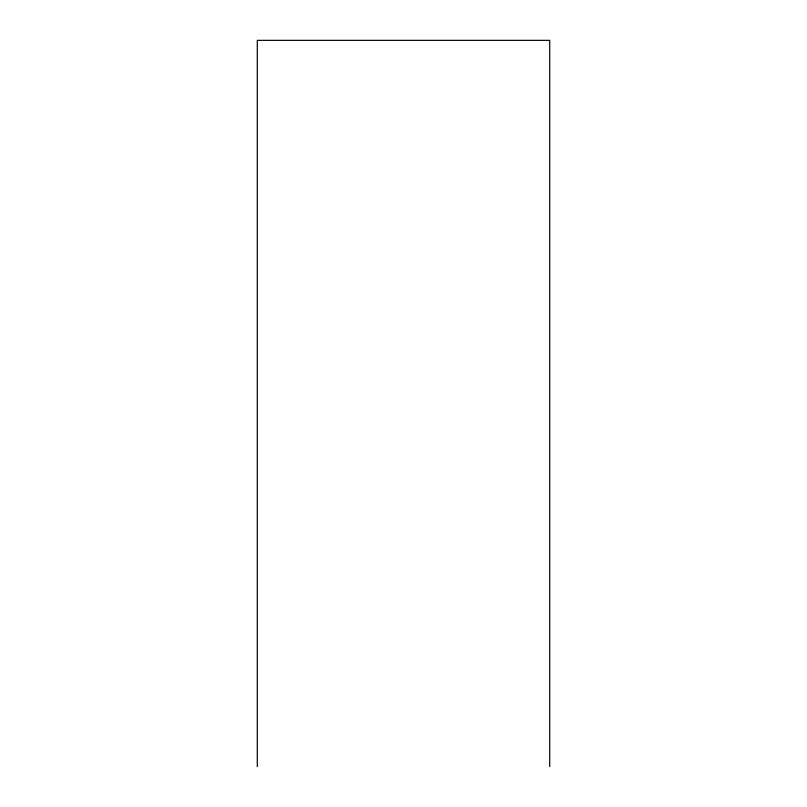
<?xml version="1.0" encoding="UTF-8"?>
<svg xmlns="http://www.w3.org/2000/svg" width="807" height="807" viewBox="0 0 807 807"><rect width="100%" height="100%" fill="white"/><g stroke="black" fill="none" stroke-linecap="round" stroke-linejoin="round"><path stroke-width="1.21" d="M549.708 766.65L549.708 40.35L257.292 40.35L257.292 766.65"/></g></svg>
